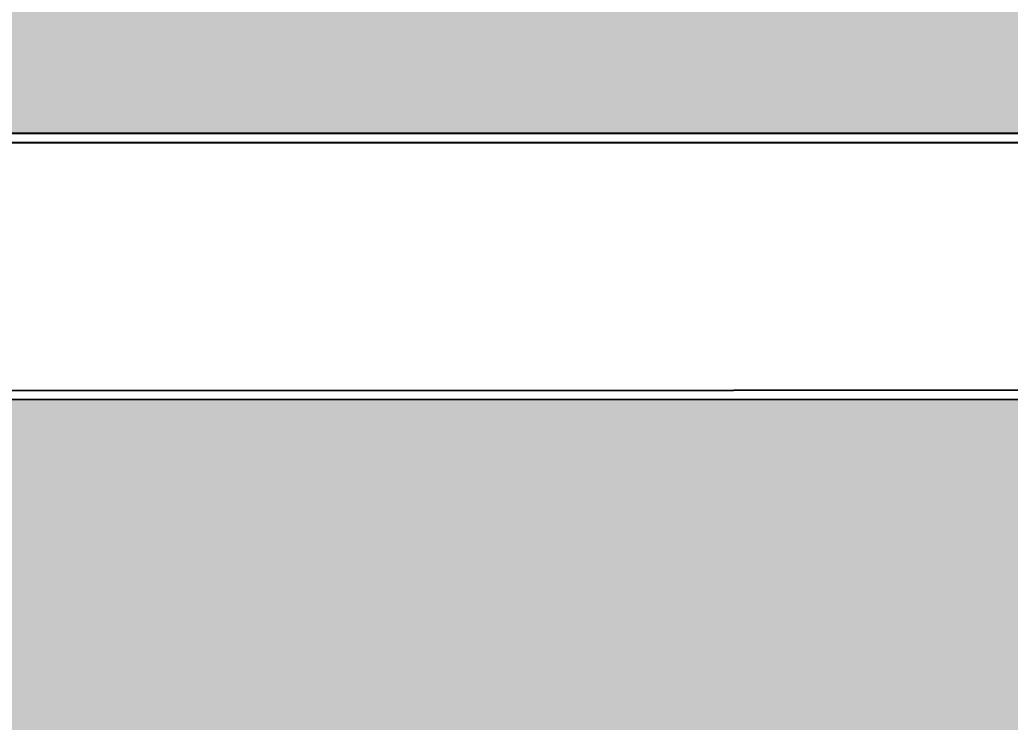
# Model space of a CAD drawing. Header units: metres. Extents: x -41 to 570, y -54 to 184.
# Drawn here: x -19.033 to -18.475, y -1.228 to -0.832 of the extents above; entities that cross this region are included whole.
import ezdxf

# ---------------------------------------------------------------- set-up
doc = ezdxf.new("R2010")
doc.units = ezdxf.units.M
for name, color, linetype in [('ARQ-DIM', 2, 'Continuous'), ('PUC$0$ARQ-ALV ACAB', 4, 'Continuous'), ('PUC$0$ARQ-ALV OSSO', 5, 'Continuous')]:
    doc.layers.add(name, color=color, linetype=linetype)
doc.layers.add('PUC$0$ARQ-FORRO', color=9, linetype='Continuous', lineweight=5)
doc.styles.add('Adesa', font='ARIALN.TTF')
doc.dimstyles.new('ADESA 1-0050', dxfattribs={"dimtxt": 0.1, "dimasz": 0.1, "dimexe": 0.05, "dimexo": 0.05, "dimgap": 0.03, "dimtad": 1, "dimdec": 1, "dimlfac": 100, "dimzin": 12, "dimtxsty": 'Adesa', "dimblk": 'DOTSMALL', "dimcen": 1, "dimdle": 0.05, "dimclrd": 1, "dimclre": 1, "dimclrt": 256, "dimazin": 3, "dimtm": 1e-09, "dimtfac": 1, "dimtdec": 1, "dimtmove": 1, "dimatfit": 0, "dimldrblk": 'DOTSMALL', "dimfxl": 0.8, "dimtvp": 2, "dimtolj": 1, "dimtzin": 0, "dimarcsym": 0})

# ---------------------------------------------------------------- blocks, each defined once
blk = doc.blocks.new('PUC$0$pl apto tipo 2 puc')
at = {"layer": 'PUC$0$ARQ-FORRO'}
h = blk.add_hatch(color=256, dxfattribs=at)
h.dxf.hatch_style = 1
h.paths.add_polyline_path([(-19.95382, -1.04441), (-18.05466, -1.04441), (-18.05454, -2.30387), (-19.9537, -2.30387)])
at = {"layer": 'PUC$0$ARQ-ALV ACAB'}
blk.add_lwpolyline([(-17.89498, -1.0538), (-17.02401, -1.05414), (-17.02401, -0.89447), (-17.36412, -0.89447), (-17.36412, -0.8445), (-17.51412, -0.84448), (-17.51412, -0.89448), (-19.23392, -0.89447), (-19.23392, -1.04447), (-18.05498, -1.04414), (-18.0547, -2.30387), (-19.95354, -2.30387), (-19.95382, -1.04447), (-19.90392, -1.04447), (-19.90392, -0.89447), (-20.31382, -0.89447)], dxfattribs=at)
at = {"layer": 'PUC$0$ARQ-ALV OSSO'}
blk.add_lwpolyline([(-20.30886, -2.44884), (-22.46447, -2.44884), (-22.46442, -2.05004), (-22.72442, -2.05004), (-22.72442, -1.91004), (-22.46442, -1.91003), (-22.31442, -1.91003), (-22.31447, -2.30887), (-20.30886, -2.30887), (-20.30882, -0.89947), (-19.90892, -0.89947), (-19.90892, -1.03947), (-19.95882, -1.03947), (-19.95854, -2.30887), (-18.0497, -2.30887), (-18.04998, -1.03914), (-19.22892, -1.03947), (-19.22892, -0.89947), (-17.50912, -0.89948), (-17.50912, -0.84948), (-17.36912, -0.8495), (-17.36912, -0.89947), (-17.02907, -0.89947), (-17.02901, -1.03914)], dxfattribs=at)
at = {"layer": 'PUC$0$ARQ-FORRO'}
blk.add_lwpolyline([(-19.95382, -1.04441), (-18.05466, -1.04441), (-18.05454, -2.30387), (-19.9537, -2.30387)], close=True, dxfattribs=at)
blk = doc.blocks.new('PUC$0$pl forro 4')
at = {"layer": 'PUC$0$ARQ-FORRO'}
h = blk.add_hatch(color=256, dxfattribs=at)
h.dxf.hatch_style = 1
h.paths.add_polyline_path([(2.5503, 0), (4.99, 0), (4.99, 1.39), (8.4506, 1.39), (8.4506, 3.01042), (8.6006, 3.01042), (8.6006, 2.08933), (10.32999, 2.08933), (10.32999, 4.76045), (7.3456, 4.76045), (7.3456, 5.15928), (5.35, 5.15929), (5.35, 3.74989), (2.55031, 3.74989)])
at = {"layer": 'PUC$0$ARQ-FORRO', "elevation": 0}
blk.add_lwpolyline([(2.5503, 0), (4.99, 0), (4.99, 1.39), (8.4506, 1.39), (8.4506, 3.01042), (8.6006, 3.01042), (8.6006, 2.08933), (10.32999, 2.08933), (10.32999, 4.76045), (7.3456, 4.76045), (7.3456, 5.15928), (5.35, 5.15929), (5.35, 3.74989), (2.55031, 3.74989)], close=True, dxfattribs=at)
blk = doc.blocks.new('PUC')
at = {"layer": 'PUC$0$ARQ-ALV OSSO', "rotation": 180}
blk.add_blockref('PUC$0$pl apto tipo 2 puc', (-0.00883, 0.00119, 0), dxfattribs=at)
at = {"layer": 'PUC$0$ARQ-FORRO'}
blk.add_blockref('PUC$0$pl forro 4', (14.95499, -2.85423), dxfattribs=at)
blk = doc.blocks.new('_DotSmall')
at = {"color": 0, "linetype": 'ByBlock', "const_width": 0.5}
blk.add_lwpolyline([(-0.0625, 0, 1), (0.0625, 0, 1)], format="xyb", close=True, dxfattribs=at)
blk = doc.blocks.new('*D1524')
at = {"layer": 'ARQ-DIM', "color": 1, "lineweight": -2, "transparency": 16777216}
for p, q in [((-19.2201, -0.89066), (-19.2201, -0.73047)), ((-17.50029, -0.89067), (-17.50029, -0.73047)), ((-19.2701, -0.78047), (-17.45029, -0.78047))]:
    blk.add_line(p, q, dxfattribs=at)
at = {"layer": 'Defpoints', "color": 0, "transparency": 16777216}
for p in [(-17.50029, -0.78047), (-19.2201, -0.94066, 0), (-17.50029, -0.94067, 0)]:
    blk.add_point(p, dxfattribs=at)
at = {"layer": 'ARQ-DIM', "color": 1, "lineweight": -2, "transparency": 16777216, "xscale": 0.1, "yscale": 0.1, "zscale": 0.1, "rotation": 180}
blk.add_blockref('_DotSmall', (-19.2201, -0.78047), dxfattribs=at)
at = {"layer": 'ARQ-DIM', "color": 1, "lineweight": -2, "transparency": 16777216, "xscale": 0.1, "yscale": 0.1, "zscale": 0.1}
blk.add_blockref('_DotSmall', (-17.50029, -0.78047), dxfattribs=at)
at = {"layer": 'ARQ-DIM', "transparency": 16777216, "insert": (-18.36019, -0.70027), "char_height": 0.1, "attachment_point": 5, "style": 'Adesa'}
blk.add_mtext('\\A1;172', dxfattribs=at)

msp = doc.modelspace()

# ---------------------------------------------------------------- block references
at = {"rotation": 180}
msp.add_blockref('PUC', (0, 0), dxfattribs=at)

# ---------------------------------------------------------------- dimensions: what is measured, and where the dimension line sits
at = {"layer": 'ARQ-DIM'}
dim = msp.add_linear_dim(base=(-17.50029, -0.78047), p1=(-19.2201, -0.94066, 0), p2=(-17.50029, -0.94067, 0), dimstyle='ADESA 1-0050', override={"dimdec": 0}, dxfattribs=at)
dim.commit()
dim.dimension.update_dxf_attribs({"geometry": '*D1524', "text_midpoint": (-18.36019, -0.70027)})

doc.saveas('drawing.dxf')
